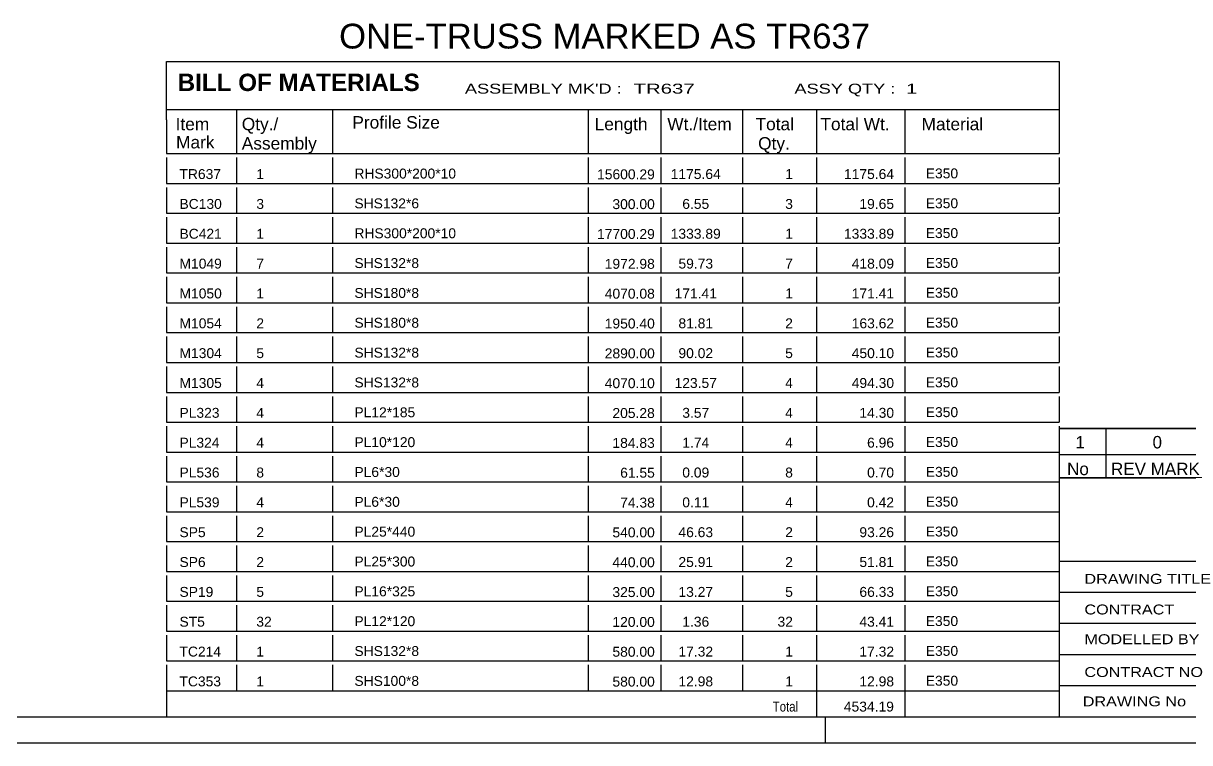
# Model space of a CAD drawing. Header units: millimetres. Extents: x -98 to 743, y -438 to 156.
# Drawn here: x 378.7 to 603.5, y -437.9 to -299.3 of the extents above; entities that cross this region are included whole.
import ezdxf

# ---------------------------------------------------------------- set-up
doc = ezdxf.new("R2010")
doc.units = ezdxf.units.MM
doc.styles.add('Arial', font='ARIAL.TTF', dxfattribs={"height": 0.2})
doc.styles.add('Arial Bold', font='ARIALBD.TTF', dxfattribs={"height": 0.2})
doc.styles.add('Arial Narrow', font='ARIALN.TTF', dxfattribs={"height": 0.2})

# ---------------------------------------------------------------- blocks, each defined once
blk = doc.blocks.new('Unknown-761554712-1131')
at = {"color": 5, "linetype": 'Continuous'}
for p, q in [((-92.67, -432.91), (738.33, -432.91)), ((533.33, -437.91), (533.33, -432.91)), ((-97.67, -437.91), (743.33, -437.91))]:
    blk.add_line(p, q, dxfattribs=at)
blk = doc.blocks.new('Unknown-761554712-13550')
at = {"color": 7, "linetype": 'Continuous'}
for p, q in [((406.33, -306.66), (578.33, -306.66)), ((406.33, -317.91), (406.33, -306.66)), ((578.33, -306.66), (578.33, -317.91)), ((406.33, -315.91), (578.33, -315.91)), ((419.83, -315.91), (419.83, -324.41)), ((438.33, -315.91), (438.33, -324.41)), ((487.61, -315.91), (487.61, -324.41)), ((501.61, -315.91), (501.61, -324.41)), ((517.33, -315.91), (517.33, -324.41)), ((531.61, -315.91), (531.61, -324.41)), ((548.61, -315.91), (548.61, -324.41)), ((406.33, -317.91), (406.33, -322.91)), ((578.33, -317.91), (578.33, -324.41)), ((406.33, -322.91), (406.33, -324.41)), ((406.33, -324.41), (578.33, -324.41)), ((406.33, -325.18), (406.33, -330.16)), ((419.83, -325.18), (419.83, -330.16)), ((438.33, -325.18), (438.33, -330.16)), ((487.61, -325.18), (487.61, -330.16)), ((501.61, -325.18), (501.61, -330.16)), ((517.33, -325.18), (517.33, -330.16)), ((531.61, -325.18), (531.61, -330.16)), ((548.61, -325.18), (548.61, -330.16)), ((578.33, -325.18), (578.33, -330.16)), ((406.33, -330.16), (578.33, -330.16)), ((406.33, -330.93), (406.33, -335.91)), ((419.83, -330.93), (419.83, -335.91)), ((438.33, -330.93), (438.33, -335.91)), ((487.61, -330.93), (487.61, -335.91)), ((501.61, -330.93), (501.61, -335.91)), ((517.33, -330.93), (517.33, -335.91)), ((531.61, -330.93), (531.61, -335.91)), ((548.61, -330.93), (548.61, -335.91)), ((578.33, -330.93), (578.33, -335.91)), ((406.33, -335.91), (578.33, -335.91)), ((406.33, -336.68), (406.33, -341.66)), ((419.83, -336.68), (419.83, -341.66)), ((438.33, -336.68), (438.33, -341.66)), ((487.61, -336.68), (487.61, -341.66)), ((501.61, -336.68), (501.61, -341.66)), ((517.33, -336.68), (517.33, -341.66)), ((531.61, -336.68), (531.61, -341.66)), ((548.61, -336.68), (548.61, -341.66)), ((578.33, -336.68), (578.33, -341.66)), ((406.33, -341.66), (578.33, -341.66)), ((406.33, -342.43), (406.33, -347.41)), ((419.83, -342.43), (419.83, -347.41)), ((438.33, -342.43), (438.33, -347.41)), ((487.61, -342.43), (487.61, -347.41)), ((501.61, -342.43), (501.61, -347.41)), ((517.33, -342.43), (517.33, -347.41)), ((531.61, -342.43), (531.61, -347.41)), ((548.61, -342.43), (548.61, -347.41)), ((578.33, -342.43), (578.33, -347.41)), ((406.33, -347.41), (578.33, -347.41)), ((406.33, -348.18), (406.33, -353.16)), ((419.83, -348.18), (419.83, -353.16)), ((438.33, -348.18), (438.33, -353.16)), ((487.61, -348.18), (487.61, -353.16)), ((501.61, -348.18), (501.61, -353.16)), ((517.33, -348.18), (517.33, -353.16)), ((531.61, -348.18), (531.61, -353.16)), ((548.61, -348.18), (548.61, -353.16)), ((578.33, -348.18), (578.33, -353.16)), ((406.33, -353.16), (578.33, -353.16)), ((406.33, -353.93), (406.33, -358.91)), ((419.83, -353.93), (419.83, -358.91)), ((438.33, -353.93), (438.33, -358.91)), ((487.61, -353.93), (487.61, -358.91)), ((501.61, -353.93), (501.61, -358.91)), ((517.33, -353.93), (517.33, -358.91)), ((531.61, -353.93), (531.61, -358.91)), ((548.61, -353.93), (548.61, -358.91)), ((578.33, -353.93), (578.33, -358.91)), ((406.33, -358.91), (578.33, -358.91)), ((406.33, -359.68), (406.33, -364.66)), ((419.83, -359.68), (419.83, -364.66)), ((438.33, -359.68), (438.33, -364.66)), ((487.61, -359.68), (487.61, -364.66)), ((501.61, -359.68), (501.61, -364.66)), ((517.33, -359.68), (517.33, -364.66)), ((531.61, -359.68), (531.61, -364.66)), ((548.61, -359.68), (548.61, -364.66)), ((578.33, -359.68), (578.33, -364.66)), ((406.33, -364.66), (578.33, -364.66)), ((406.33, -365.43), (406.33, -370.41)), ((419.83, -365.43), (419.83, -370.41)), ((438.33, -365.43), (438.33, -370.41)), ((487.61, -365.43), (487.61, -370.41)), ((501.61, -365.43), (501.61, -370.41)), ((517.33, -365.43), (517.33, -370.41)), ((531.61, -365.43), (531.61, -370.41)), ((548.61, -365.43), (548.61, -370.41)), ((578.33, -365.43), (578.33, -370.41)), ((406.33, -370.41), (578.33, -370.41)), ((406.33, -371.18), (406.33, -376.16)), ((419.83, -371.18), (419.83, -376.16)), ((438.33, -371.18), (438.33, -376.16)), ((487.61, -371.18), (487.61, -376.16)), ((501.61, -371.18), (501.61, -376.16)), ((517.33, -371.18), (517.33, -376.16)), ((531.61, -371.18), (531.61, -376.16)), ((548.61, -371.18), (548.61, -376.16)), ((578.33, -371.18), (578.33, -376.16)), ((406.33, -376.16), (578.33, -376.16)), ((406.33, -376.93), (406.33, -381.91)), ((419.83, -376.93), (419.83, -381.91)), ((438.33, -376.93), (438.33, -381.91)), ((487.61, -376.93), (487.61, -381.91)), ((501.61, -376.93), (501.61, -381.91)), ((517.33, -376.93), (517.33, -381.91)), ((531.61, -376.93), (531.61, -381.91)), ((548.61, -376.93), (548.61, -381.91)), ((578.33, -376.93), (578.33, -381.91)), ((406.33, -381.91), (578.33, -381.91)), ((406.33, -382.68), (406.33, -387.66)), ((419.83, -382.68), (419.83, -387.66)), ((438.33, -382.68), (438.33, -387.66)), ((487.61, -382.68), (487.61, -387.66)), ((501.61, -382.68), (501.61, -387.66)), ((517.33, -382.68), (517.33, -387.66)), ((531.61, -382.68), (531.61, -387.66)), ((548.61, -382.68), (548.61, -387.66)), ((578.33, -382.68), (578.33, -387.66)), ((406.33, -387.66), (578.33, -387.66)), ((406.33, -388.43), (406.33, -393.41)), ((419.83, -388.43), (419.83, -393.41)), ((438.33, -388.43), (438.33, -393.41)), ((487.61, -388.43), (487.61, -393.41)), ((501.61, -388.43), (501.61, -393.41)), ((517.33, -388.43), (517.33, -393.41)), ((531.61, -388.43), (531.61, -393.41)), ((548.61, -388.43), (548.61, -393.41)), ((578.33, -388.43), (578.33, -393.41)), ((406.33, -393.41), (578.33, -393.41)), ((406.33, -394.18), (406.33, -399.16)), ((419.83, -394.18), (419.83, -399.16)), ((438.33, -394.18), (438.33, -399.16)), ((487.61, -394.18), (487.61, -399.16)), ((501.61, -394.18), (501.61, -399.16)), ((517.33, -394.18), (517.33, -399.16)), ((531.61, -394.18), (531.61, -399.16)), ((548.61, -394.18), (548.61, -399.16)), ((578.33, -394.18), (578.33, -399.16)), ((406.33, -399.16), (578.33, -399.16)), ((406.33, -399.93), (406.33, -404.91)), ((419.83, -399.93), (419.83, -404.91)), ((438.33, -399.93), (438.33, -404.91)), ((487.61, -399.93), (487.61, -404.91)), ((501.61, -399.93), (501.61, -404.91)), ((517.33, -399.93), (517.33, -404.91)), ((531.61, -399.93), (531.61, -404.91)), ((548.61, -399.93), (548.61, -404.91)), ((578.33, -399.93), (578.33, -404.91)), ((406.33, -404.91), (578.33, -404.91)), ((406.33, -405.68), (406.33, -410.66)), ((419.83, -405.68), (419.83, -410.66)), ((438.33, -405.68), (438.33, -410.66)), ((487.61, -405.68), (487.61, -410.66)), ((501.61, -405.68), (501.61, -410.66)), ((517.33, -405.68), (517.33, -410.66)), ((531.61, -405.68), (531.61, -410.66)), ((548.61, -405.68), (548.61, -410.66)), ((578.33, -405.68), (578.33, -410.66)), ((406.33, -410.66), (578.33, -410.66)), ((406.33, -411.43), (406.33, -416.41)), ((419.83, -411.43), (419.83, -416.41)), ((438.33, -411.43), (438.33, -416.41)), ((487.61, -411.43), (487.61, -416.41)), ((501.61, -411.43), (501.61, -416.41)), ((517.33, -411.43), (517.33, -416.41)), ((531.61, -411.43), (531.61, -416.41)), ((548.61, -411.43), (548.61, -416.41)), ((578.33, -411.43), (578.33, -416.41)), ((406.33, -416.41), (578.33, -416.41)), ((406.33, -417.18), (406.33, -422.16)), ((419.83, -417.18), (419.83, -422.16)), ((438.33, -417.18), (438.33, -422.16)), ((487.61, -417.18), (487.61, -422.16)), ((501.61, -417.18), (501.61, -422.16)), ((517.33, -417.18), (517.33, -422.16)), ((531.61, -417.18), (531.61, -422.16)), ((548.61, -417.18), (548.61, -422.16)), ((578.33, -417.18), (578.33, -422.16)), ((406.33, -422.16), (578.33, -422.16)), ((406.33, -422.93), (406.33, -427.91)), ((419.83, -422.93), (419.83, -427.91)), ((438.33, -422.93), (438.33, -427.91)), ((487.61, -422.93), (487.61, -427.91)), ((501.61, -422.93), (501.61, -427.91)), ((517.33, -422.93), (517.33, -427.91)), ((531.61, -422.93), (531.61, -427.91)), ((548.61, -422.93), (548.61, -427.91)), ((578.33, -422.93), (578.33, -427.91)), ((406.33, -427.91), (578.33, -427.91)), ((406.33, -427.91), (578.33, -427.91)), ((406.33, -427.91), (406.33, -432.91)), ((531.61, -427.91), (531.61, -432.91)), ((548.61, -427.91), (548.61, -432.91)), ((578.33, -427.91), (578.33, -432.91)), ((406.33, -432.91), (578.33, -432.91))]:
    blk.add_line(p, q, dxfattribs=at)
at = {"color": 7}
for s, height, style, p in [('BILL OF MATERIALS', 3.3405, 'Arial Bold', (408.48, -312.35)), ('Profile Size', 2.3877, 'Arial', (442.14, -319.58)), ('Mark', 2.388, 'Arial', (408.17, -323.41))]:
    blk.add_text(s, height=height, dxfattribs=dict(at, style=style)).set_placement(p)
at = {"color": 7, "linetype": 'Continuous', "style": 'Arial Narrow'}
for s, height, width, p in [("ASSEMBLY MK'D :", 1.9089, 1.6, (463.83, -312.85)), ('TR637', 1.909, 1.794707, (496.33, -312.85)), ('ASSY QTY :', 1.909, 1.6, (527.33, -312.85)), ('1', 1.91, 1.794707, (548.83, -312.85))]:
    blk.add_text(s, height=height, dxfattribs=dict(at, width=width)).set_placement(p)
at = {"color": 7, "linetype": 'Continuous'}
for s, height, style, p in [('Item', 2.388, 'Arial', (408.08, -319.91)), ('Qty./', 2.388, 'Arial', (420.83, -319.91)), ('Length', 2.388, 'Arial', (488.83, -319.91)), ('Wt./Item', 2.388, 'Arial', (502.83, -319.91)), ('Total', 2.388, 'Arial', (519.83, -319.91)), ('Total Wt.', 2.388, 'Arial', (532.33, -319.91)), ('Material', 2.388, 'Arial', (551.83, -319.91)), ('Assembly', 2.388, 'Arial', (420.83, -323.63)), ('Qty.', 2.388, 'Arial', (520.33, -323.63)), ('TR637', 1.91, 'Arial', (408.83, -329.31)), ('1', 1.91, 'Arial', (423.64, -329.31)), ('RHS300*200*10', 1.9102, 'Arial', (442.54, -329.21)), ('15600.29', 1.91, 'Arial', (489.3, -329.35)), ('1175.64', 1.91, 'Arial', (503.49, -329.31)), ('1', 1.91, 'Arial', (525.55, -329.31)), ('1175.64', 1.91, 'Arial', (536.88, -329.31)), ('E350', 1.91, 'Arial', (552.64, -329.18)), ('BC130', 1.91, 'Arial', (408.83, -335.06)), ('3', 1.91, 'Arial', (423.64, -335.06)), ('SHS132*6', 1.91, 'Arial', (442.54, -334.96)), ('300.00', 1.91, 'Arial', (492.26, -335.1)), ('6.55', 1.91, 'Arial', (505.72, -335.06)), ('3', 1.91, 'Arial', (525.55, -335.06)), ('19.65', 1.91, 'Arial', (539.85, -335.06)), ('E350', 1.91, 'Arial', (552.64, -334.93)), ('BC421', 1.91, 'Arial', (408.83, -340.81)), ('1', 1.91, 'Arial', (423.64, -340.81)), ('RHS300*200*10', 1.9102, 'Arial', (442.54, -340.71)), ('17700.29', 1.91, 'Arial', (489.3, -340.85)), ('1333.89', 1.91, 'Arial', (503.49, -340.81)), ('1', 1.91, 'Arial', (525.55, -340.81)), ('1333.89', 1.91, 'Arial', (536.88, -340.81)), ('E350', 1.91, 'Arial', (552.64, -340.68)), ('M1049', 1.91, 'Arial', (408.83, -346.56)), ('7', 1.91, 'Arial', (423.64, -346.56)), ('SHS132*8', 1.91, 'Arial', (442.54, -346.46)), ('1972.98', 1.91, 'Arial', (490.78, -346.6)), ('59.73', 1.91, 'Arial', (504.98, -346.56)), ('7', 1.91, 'Arial', (525.55, -346.56)), ('418.09', 1.91, 'Arial', (538.37, -346.56)), ('E350', 1.91, 'Arial', (552.64, -346.43)), ('M1050', 1.91, 'Arial', (408.83, -352.31)), ('1', 1.91, 'Arial', (423.64, -352.31)), ('SHS180*8', 1.91, 'Arial', (442.54, -352.21)), ('4070.08', 1.91, 'Arial', (490.78, -352.35)), ('171.41', 1.91, 'Arial', (504.23, -352.31)), ('1', 1.91, 'Arial', (525.55, -352.31)), ('171.41', 1.91, 'Arial', (538.37, -352.31)), ('E350', 1.91, 'Arial', (552.64, -352.18)), ('M1054', 1.91, 'Arial', (408.83, -358.06)), ('2', 1.91, 'Arial', (423.64, -358.06)), ('SHS180*8', 1.91, 'Arial', (442.54, -357.96)), ('1950.40', 1.91, 'Arial', (490.78, -358.1)), ('81.81', 1.91, 'Arial', (504.98, -358.06)), ('2', 1.91, 'Arial', (525.55, -358.06)), ('163.62', 1.91, 'Arial', (538.37, -358.06)), ('E350', 1.91, 'Arial', (552.64, -357.93)), ('SHS132*8', 1.91, 'Arial', (442.54, -363.71)), ('E350', 1.91, 'Arial', (552.64, -363.68)), ('M1304', 1.91, 'Arial', (408.83, -363.81)), ('5', 1.91, 'Arial', (423.64, -363.81)), ('2890.00', 1.91, 'Arial', (490.78, -363.85)), ('90.02', 1.91, 'Arial', (504.98, -363.81)), ('5', 1.91, 'Arial', (525.55, -363.81)), ('450.10', 1.91, 'Arial', (538.37, -363.81)), ('M1305', 1.91, 'Arial', (408.83, -369.56)), ('4', 1.91, 'Arial', (423.64, -369.56)), ('SHS132*8', 1.91, 'Arial', (442.54, -369.46)), ('4070.10', 1.91, 'Arial', (490.78, -369.6)), ('123.57', 1.91, 'Arial', (504.23, -369.56)), ('4', 1.91, 'Arial', (525.55, -369.56)), ('494.30', 1.91, 'Arial', (538.37, -369.56)), ('E350', 1.91, 'Arial', (552.64, -369.43)), ('PL323', 1.91, 'Arial', (408.83, -375.31)), ('4', 1.91, 'Arial', (423.64, -375.31)), ('PL12*185', 1.91, 'Arial', (442.54, -375.21)), ('205.28', 1.91, 'Arial', (492.26, -375.35)), ('3.57', 1.91, 'Arial', (505.72, -375.31)), ('4', 1.91, 'Arial', (525.55, -375.31)), ('14.30', 1.91, 'Arial', (539.85, -375.31)), ('E350', 1.91, 'Arial', (552.64, -375.18)), ('PL324', 1.91, 'Arial', (408.83, -381.06)), ('4', 1.91, 'Arial', (423.64, -381.06)), ('PL10*120', 1.91, 'Arial', (442.54, -380.96)), ('184.83', 1.91, 'Arial', (492.26, -381.1)), ('1.74', 1.91, 'Arial', (505.72, -381.06)), ('4', 1.91, 'Arial', (525.55, -381.06)), ('6.96', 1.91, 'Arial', (541.33, -381.06)), ('E350', 1.91, 'Arial', (552.64, -380.93)), ('PL536', 1.91, 'Arial', (408.83, -386.81)), ('8', 1.91, 'Arial', (423.64, -386.81)), ('PL6*30', 1.91, 'Arial', (442.54, -386.71)), ('61.55', 1.91, 'Arial', (493.75, -386.85)), ('0.09', 1.91, 'Arial', (505.72, -386.81)), ('8', 1.91, 'Arial', (525.55, -386.81)), ('0.70', 1.91, 'Arial', (541.33, -386.81)), ('E350', 1.91, 'Arial', (552.64, -386.68)), ('PL539', 1.91, 'Arial', (408.83, -392.56)), ('4', 1.91, 'Arial', (423.64, -392.56)), ('PL6*30', 1.91, 'Arial', (442.54, -392.46)), ('74.38', 1.91, 'Arial', (493.75, -392.6)), ('0.11', 1.91, 'Arial', (505.72, -392.56)), ('4', 1.91, 'Arial', (525.55, -392.56)), ('0.42', 1.91, 'Arial', (541.33, -392.56)), ('E350', 1.91, 'Arial', (552.64, -392.43)), ('SP5', 1.91, 'Arial', (408.83, -398.31)), ('2', 1.91, 'Arial', (423.64, -398.31)), ('PL25*440', 1.91, 'Arial', (442.54, -398.21)), ('540.00', 1.91, 'Arial', (492.26, -398.35)), ('46.63', 1.91, 'Arial', (504.98, -398.31)), ('2', 1.91, 'Arial', (525.55, -398.31)), ('93.26', 1.91, 'Arial', (539.85, -398.31)), ('E350', 1.91, 'Arial', (552.64, -398.18)), ('SP6', 1.91, 'Arial', (408.83, -404.06)), ('2', 1.91, 'Arial', (423.64, -404.06)), ('PL25*300', 1.91, 'Arial', (442.54, -403.96)), ('440.00', 1.91, 'Arial', (492.26, -404.1)), ('25.91', 1.91, 'Arial', (504.98, -404.06)), ('2', 1.91, 'Arial', (525.55, -404.06)), ('51.81', 1.91, 'Arial', (539.85, -404.06)), ('E350', 1.91, 'Arial', (552.64, -403.93)), ('SP19', 1.91, 'Arial', (408.83, -409.81)), ('5', 1.91, 'Arial', (423.64, -409.81)), ('PL16*325', 1.91, 'Arial', (442.54, -409.71)), ('325.00', 1.91, 'Arial', (492.26, -409.85)), ('13.27', 1.91, 'Arial', (504.98, -409.81)), ('5', 1.91, 'Arial', (525.55, -409.81)), ('66.33', 1.91, 'Arial', (539.85, -409.81)), ('E350', 1.91, 'Arial', (552.64, -409.68)), ('PL12*120', 1.91, 'Arial', (442.54, -415.46)), ('E350', 1.91, 'Arial', (552.64, -415.43)), ('ST5', 1.91, 'Arial', (408.83, -415.56)), ('32', 1.91, 'Arial', (423.64, -415.56)), ('120.00', 1.91, 'Arial', (492.26, -415.6)), ('1.36', 1.91, 'Arial', (505.72, -415.56)), ('32', 1.91, 'Arial', (524.07, -415.56)), ('43.41', 1.91, 'Arial', (539.85, -415.56)), ('TC214', 1.91, 'Arial', (408.83, -421.31)), ('1', 1.91, 'Arial', (423.64, -421.31)), ('SHS132*8', 1.91, 'Arial', (442.54, -421.21)), ('580.00', 1.91, 'Arial', (492.26, -421.35)), ('17.32', 1.91, 'Arial', (504.98, -421.31)), ('1', 1.91, 'Arial', (525.55, -421.31)), ('17.32', 1.91, 'Arial', (539.85, -421.31)), ('E350', 1.91, 'Arial', (552.64, -421.18)), ('TC353', 1.91, 'Arial', (408.83, -427.06)), ('1', 1.91, 'Arial', (423.64, -427.06)), ('SHS100*8', 1.91, 'Arial', (442.54, -426.96)), ('580.00', 1.91, 'Arial', (492.26, -427.1)), ('12.98', 1.91, 'Arial', (504.98, -427.06)), ('1', 1.91, 'Arial', (525.55, -427.06)), ('12.98', 1.91, 'Arial', (539.85, -427.06)), ('E350', 1.91, 'Arial', (552.64, -426.93)), ('Total', 1.909, 'Arial Narrow', (523.16, -431.91)), ('4534.19', 1.91, 'Arial', (536.85, -431.91))]:
    blk.add_text(s, height=height, dxfattribs=dict(at, style=style)).set_placement(p)
blk = doc.blocks.new('Unknown-761554712-13551')
at = {"color": 2, "linetype": 'Continuous'}
blk.add_line((432.33, -306.66), (549.83, -306.66), dxfattribs=at)
at = {"color": 7, "style": 'Arial'}
blk.add_text('ONE-TRUSS MARKED AS TR637', height=4.7754, dxfattribs=at).set_placement((439.59, -304.16))
blk = doc.blocks.new('Unknown-761554712-13552')
at = {"color": 7, "linetype": 'Continuous'}
for p, q in [((578.33, -386.86), (578.33, -432.91)), ((578.33, -386.86), (738.33, -386.86)), ((738.33, -386.91), (738.33, -432.91)), ((578.33, -402.91), (738.33, -402.91)), ((618.47, -402.91), (618.47, -432.91)), ((578.33, -408.91), (738.33, -408.91)), ((720.33, -432.86), (720.33, -408.86)), ((578.33, -414.91), (738.33, -414.91)), ((662.47, -414.91), (662.47, -432.91)), ((578.33, -420.91), (738.33, -420.91)), ((578.33, -426.91), (720.33, -426.91)), ((578.33, -432.91), (738.33, -432.91))]:
    blk.add_line(p, q, dxfattribs=at)
at = {"color": 7, "style": 'Arial Narrow'}
for s, height, width, p in [('DRAWING TITLE', 1.9089, 1.425378, (583.21, -407.3)), ('TRUSS  ', 1.909, 1.425378, (620.14, -407.32)), ('CONTRACT', 1.909, 1.425378, (583.21, -413.2)), ('TERMINAL BUILDING', 1.9089, 1.425378, (620.39, -412.83)), ('MODELLED BY', 1.9089, 1.425378, (583.21, -418.93)), ('GSK', 1.909, 1.425378, (620.21, -418.86)), ('ISSUED', 1.909, 1.425378, (663.27, -419.27)), ('03.07.2026', 1.909, 1.425378, (680.02, -419.39)), ('CONTRACT NO', 1.9089, 1.425378, (583.21, -425.25)), ('AN-C-1376', 1.909, 1.425378, (620.56, -425.13)), ('SCALE', 1.909, 1.425378, (663.27, -425.26)), ('A1', 6.204, 1.25, (724.57, -430.71)), ('DRAWING No', 1.909, 1.425378, (582.89, -430.91)), ('[TR.637]', 1.909, 1.425378, (620.79, -430.92)), ('1', 3.34, 1.5, (700.24, -432.23)), ('REVISION No.', 1.9089, 1.425378, (663.27, -432.14))]:
    blk.add_text(s, height=height, dxfattribs=dict(at, width=width)).set_placement(p)
at = {"color": 7, "linetype": 'Continuous', "style": 'Arial Narrow'}
for s, height, width, p in [('PH #', 2.1, 1.42538, (725.73, -413.36)), ('112', 2.1, 1.42538, (726.52, -419.26)), ('NTS', 1.909, 1.425378, (680.33, -424.86))]:
    blk.add_text(s, height=height, dxfattribs=dict(at, width=width)).set_placement(p)
blk = doc.blocks.new('Unknown-761554712-13553')
at = {"color": 7, "linetype": 'Continuous'}
for p, q in [((578.33, -377.36), (738.33, -377.36)), ((738.33, -377.36), (578.33, -377.36)), ((578.33, -377.36), (578.33, -382.36)), ((587.33, -377.36), (587.33, -382.36)), ((611.33, -377.36), (611.33, -382.36)), ((708.33, -377.36), (708.33, -382.36)), ((738.33, -377.36), (738.33, -382.36)), ((578.33, -382.36), (738.33, -382.36)), ((578.33, -382.36), (578.33, -386.86)), ((578.33, -382.36), (738.33, -382.36)), ((587.33, -382.36), (587.33, -386.86)), ((611.33, -382.36), (611.33, -386.86)), ((708.33, -382.36), (708.33, -386.86)), ((738.33, -382.36), (738.33, -386.86)), ((738.33, -386.86), (578.33, -386.86))]:
    blk.add_line(p, q, dxfattribs=at)
at = {"color": 7, "linetype": 'Continuous', "style": 'Arial Narrow'}
for s, height, width, p in [('1', 2.39, 1.196471, (581.49, -381.21)), ('0', 2.39, 1.196471, (596.34, -381.21)), ('ISSUED FOR CONSTRUCTION', 2.3861, 1.196471, (613.33, -381.21)), ('03.07.2026', 2.386, 1.196471, (714.33, -381.21)), ('No', 2.386, 1.2, (579.87, -386.36)), ('REV MARK', 2.386, 1.2, (588.33, -386.36)), ('REVISION DESCRIPTION', 2.3861, 1.2, (613.33, -386.36)), ('REV. DATE', 2.386, 1.2, (713.61, -386.36))]:
    blk.add_text(s, height=height, dxfattribs=dict(at, width=width)).set_placement(p)

msp = doc.modelspace()

# ---------------------------------------------------------------- block references
for name in ['Unknown-761554712-1131', 'Unknown-761554712-13551', 'Unknown-761554712-13550', 'Unknown-761554712-13553', 'Unknown-761554712-13552']:
    msp.add_blockref(name, (0, 0))

doc.saveas('drawing.dxf')
